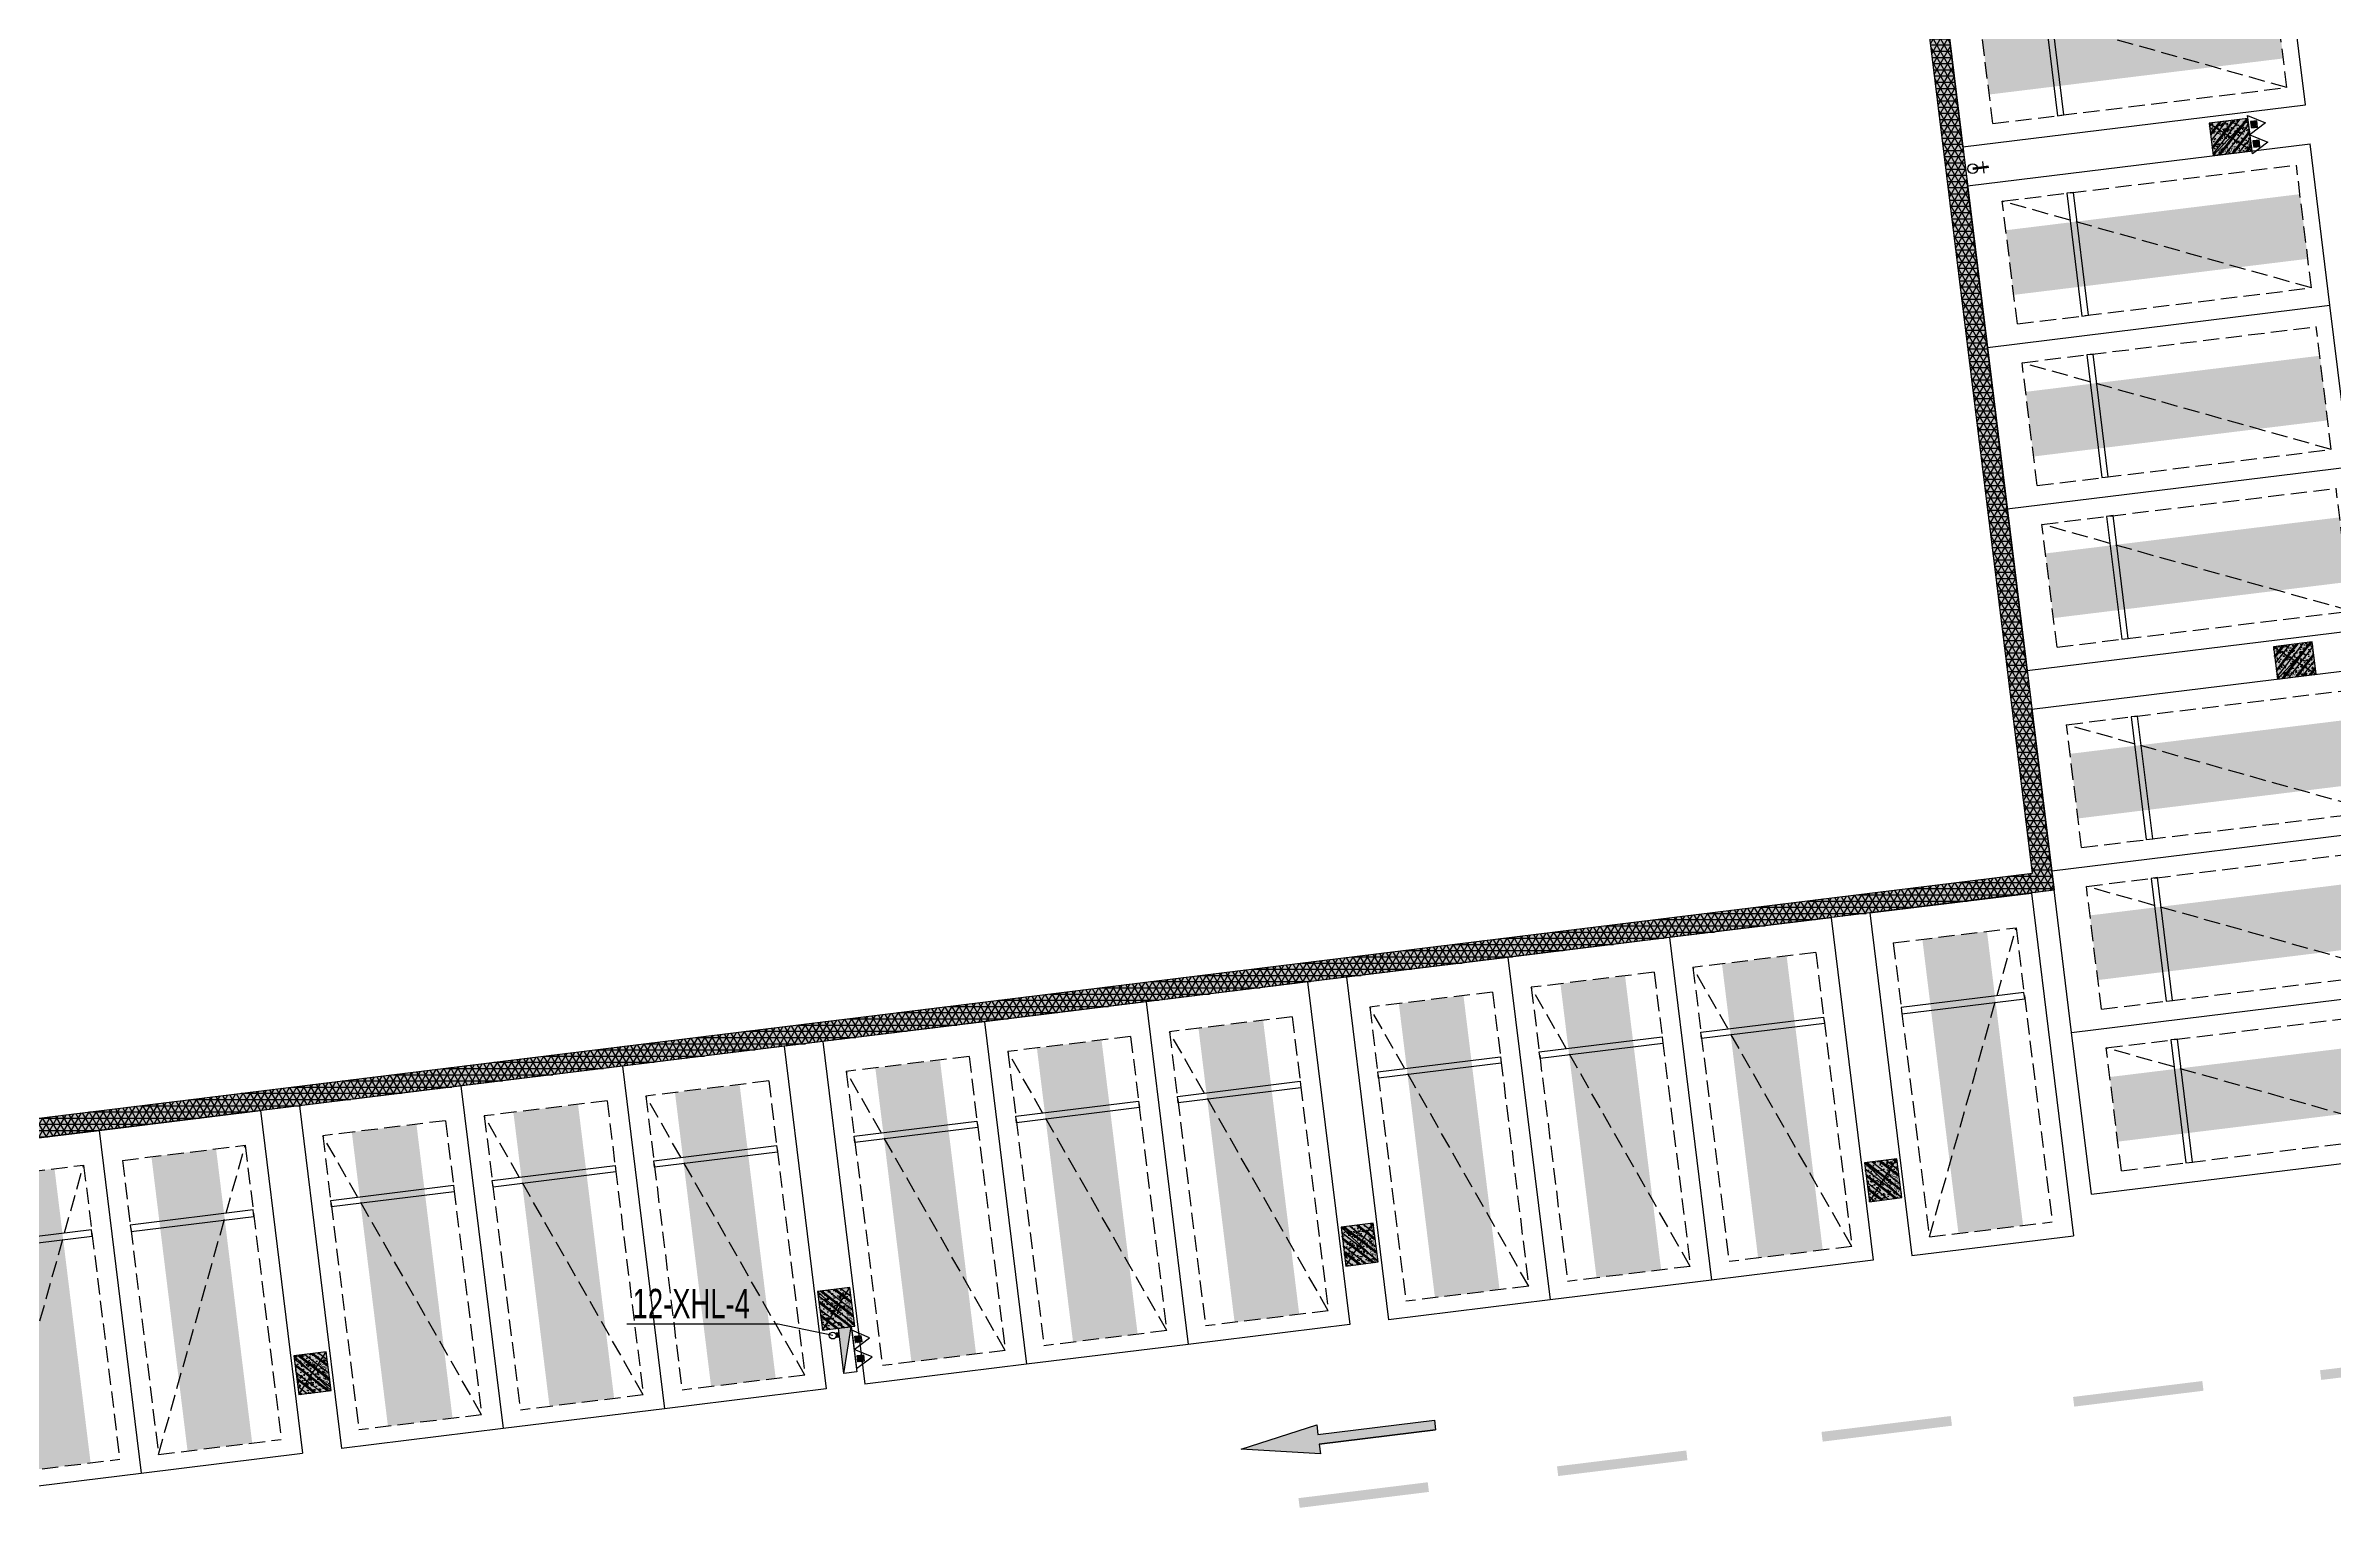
# Model space of a CAD drawing. Extents: x -1338203 to 1886333, y -783476 to 1038610.
# Drawn here: x 768735 to 803879, y -456744 to -434257 of the extents above; entities that cross this region are included whole.
import ezdxf
from ezdxf.enums import TextEntityAlignment as Align

# ---------------------------------------------------------------- set-up
doc = ezdxf.new("R2010")
doc.units = 0
doc.header["$LTSCALE"] = 1000
doc.header["$MEASUREMENT"] = 0
doc.linetypes.add('A-001-平面B2$0$__DASH', pattern=[0.35, 0.25, -0.1])
doc.linetypes.add('S', pattern=[0.82, 0.35, -0.06, 0, -0.06, 0.35])
for name, color, linetype in [('0P-PIPE-RW', 122, 'Continuous'), ('A-001-车位参照B2$0$A-001-车位参照B2$0$0A-P-PKNG-CAR(A)', 43, 'Continuous'), ('p-a-regular', 5, 'Continuous'), ('S', 3, 'S'), ('S001南区墙柱$0$0S-CW-HATCH', 251, 'Continuous'), ('S001南区墙柱$0$0S-CW-HATCH-UP', 251, 'Continuous'), ('S001南区墙柱$0$0S-F-WALL-HATCH', 251, 'Continuous'), ('S001南区墙柱$0$0S-F-WALL-HATCH-UP', 251, 'Continuous'), ('S001南区墙柱$0$0S-F-WALL-LINE', 202, 'Continuous'), ('S001南区墙柱$0$S001-墙柱B1_1$0$0S-CC-LINE', 52, 'Continuous'), ('S001南区墙柱$0$S001-墙柱B1_1$0$0S-CW-HATCH-UP', 251, 'Continuous'), ('中心线', 42, 'Continuous'), ('地面指向箭头', 7, 'Continuous'), ('负二层消火栓$0$负二层消火栓$0$0P-ACC-FH', 7, 'Continuous'), ('负二层消火栓$0$负二层消火栓$0$0P-DIM-FH', 3, 'Continuous'), ('负二层消火栓$0$负二层消火栓$0$0P-PIPE-FH', 1, 'Continuous'), ('负二层消火栓$0$负二层消火栓$0$0P-VPIPE-FH', 1, 'Continuous'), ('负二层消火栓$0$负二层消火栓$1$0P-EQUIP-FH', 7, 'Continuous')]:
    doc.layers.add(name, color=color, linetype=linetype)
doc.layers.add('S001南区墙柱$0$S001-墙柱B1_1$0$0S-A-TIPS', color=10, linetype='Continuous', plot=False)
doc.styles.add('S001南区墙柱$0$S001-墙柱B1_1$0$AAD-S', font='aad-s.shx', dxfattribs={"width": 0.7, "bigfont": 'aad-hztxt.shx'})
doc.styles.add('负二层消火栓$0$负二层消火栓$0$AAD-S', font='aad-s.shx', dxfattribs={"width": 0.7, "bigfont": 'aad-hztxt.shx'})

# ---------------------------------------------------------------- blocks, each defined once
blk = doc.blocks.new('负二层消火栓$0$负二层消火栓$1$$TwtSys$00000546')
h = blk.add_hatch()
h.set_pattern_fill('ANSI31', color=256, scale=200, style=0)
h.set_pattern_definition([(45, (-38543.802, -6670.83), (-17.67767, 17.67767), [])])
h.paths.add_polyline_path([(-65, 174), (65, 174), (65, 44), (-65, 44)])
for points in [[(0, 344), (-198, 0), (198, 0)], [(-65, 174), (65, 174), (65, 44), (-65, 44)]]:
    blk.add_lwpolyline(points, close=True)
blk = doc.blocks.new('负二层消火栓$0$负二层消火栓$0$$TwtSys$00000434')
for p, q in [((-0.5, 0.5), (-0.5, -0.5)), ((-0.5, -0.5), (0.5, 0.5)), ((0.5, 0.5), (-0.5, 0.5)), ((0.5, -0.5), (0.5, 0.5)), ((-0.5, -0.5), (0.5, -0.5))]:
    blk.add_line(p, q)
blk.add_solid([(0.5, -0.5), (0.5, 0.5), (-0.5, -0.5)])
blk = doc.blocks.new('负二层消火栓')
at = {"layer": '负二层消火栓$0$负二层消火栓$0$0P-DIM-FH'}
for p, q in [((13619, -290274, -3000), (11291, -290274, -3000)), ((14455, -290451, -3000), (13619, -290274, -3000))]:
    blk.add_line(p, q, dxfattribs=at)
at = {"layer": '负二层消火栓$0$负二层消火栓$0$0P-PIPE-FH', "linetype": 'Continuous', "const_width": 82.5, "elevation": -3000}
blk.add_lwpolyline([(14507, -290445), (14554, -290439)], dxfattribs=at)
at = {"layer": '负二层消火栓$0$负二层消火栓$0$0P-VPIPE-FH', "linetype": 'Continuous'}
blk.add_circle((14455, -290451, -3000), 52.5, dxfattribs=at)
at = {"layer": '负二层消火栓$0$负二层消火栓$0$0P-ACC-FH', "xscale": 700.0000000000001, "yscale": -200, "zscale": 700.0000000000001, "rotation": 97.01563105423728}
blk.add_blockref('负二层消火栓$0$负二层消火栓$0$$TwtSys$00000434', (14684, -290675, -3000), dxfattribs=at)
at = {"layer": '负二层消火栓$0$负二层消火栓$1$0P-EQUIP-FH'}
for p, xscale, yscale, zscale, rotation in [((36202, -271863), -0.75, 0.7500000000000001, 0.75, 276.9999964001219), ((36238, -272159), -0.75, 0.7500000000000001, 0.75, 276.9999964001219), ((14765, -290515, -2200), 0.7499999999999999, 0.7499999999999999, 0.7499999999999999, 277.0156310542373), ((14802, -290811, -2200), 0.7499999999999999, 0.7499999999999999, 0.7499999999999999, 277.0156310542373)]:
    blk.add_blockref('负二层消火栓$0$负二层消火栓$1$$TwtSys$00000546', p, dxfattribs=dict(at, xscale=xscale, yscale=yscale, zscale=zscale, rotation=rotation))
at = {"layer": '负二层消火栓$0$负二层消火栓$0$0P-DIM-FH', "color": 7, "style": '负二层消火栓$0$负二层消火栓$0$AAD-S', "width": 0.7}
blk.add_text('12-XHL-4', height=450, dxfattribs=at).set_placement((11381, -290184, -3000))
blk = doc.blocks.new('S001南区墙柱$0$AAD_BLOCK_20230215093950878')
at = {"layer": 'S001南区墙柱$0$0S-CW-HATCH'}
h = blk.add_hatch(color=256, dxfattribs=at)
h.dxf.hatch_style = 1
h.paths.add_polyline_path([(-300, -250), (300, -250), (300, 250), (-300, 250)])
at = {"layer": 'S001南区墙柱$0$0S-CW-HATCH-UP'}
h = blk.add_hatch(dxfattribs=at)
h.set_pattern_fill('钢筋混凝土', color=256, scale=30, pattern_type=2)
h.set_pattern_definition([(45, (-42203.53, -84001.15), (-106.06602, 106.06602), []), (50, (-42203.53, -84001.15), (215.17805, -18.82564), [22.5, -247.5]), (355, (-42203.53, -84001.15), (-41.6254, 225.65764), [18, -198]), (100.4514, (-42185.6, -84002.72), (173.5528, 206.83186), [19.12206, -210.34263]), (46.1842, (-42203.53, -83941.15), (320.1723, -49.6557), [33.75, -371.25]), (96.6356, (-42176.85, -83945.3), (280.3988, 292.2354), [28.6831, -315.5139]), (351.1842, (-42203.53, -83941.15), (280.3986, 292.2356), [27, -297]), (21, (-42173.53, -83956.15), (179.0721, -120.78567), [22.5, -247.5]), (326, (-42173.53, -83956.15), (72.9946, 217.545), [18, -198]), (71.4514, (-42158.6, -83966.21), (252.0668, 96.75915), [19.12206, -210.34263]), (37.5, (-42203.53, -84001.15), (3.647957, 99.868156), [1.5, -195.6, 1.5, -201, 1.5, -198.75]), (7.5, (-42203.53, -84001.15), (78.92086, 118.32351), [1.5, -114.6, 1.5, -191.1, 1.5, -75.75]), (327.5, (-42270.43, -84001.15), (160.14673, -6.76646), [1.5, -75, 1.5, -234, 1.5, -310.5]), (317.5, (-42300.43, -84001.15), (174.95585, 30.0315), [1.5, -97.5, 1.5, -155.4, 1.5, -220.5])])
h.paths.add_polyline_path([(-300, -250), (300, -250), (300, 250), (-300, 250)])
at = {"layer": 'S001南区墙柱$0$S001-墙柱B1_1$0$0S-CW-HATCH-UP', "transparency": 33554661}
h = blk.add_hatch(dxfattribs=at)
h.set_pattern_fill('钢筋混凝土', color=0, scale=30)
h.set_pattern_definition([(45, (48108.52, -15514.205), (-53.03301, 53.03301), []), (50, (48108.52, -15514.2), (215.17805, -18.82564), [22.5, -247.5]), (355, (48108.52, -15514.2), (-41.6254, 225.6576), [18, -198]), (100.4514, (48126.45, -15515.77), (173.5528, 206.8319), [19.1221, -210.3426]), (46.1842, (48108.52, -15454.2), (320.1723, -49.6557), [33.75, -371.25]), (96.6356, (48135.2, -15458.34), (280.3988, 292.2354), [28.683, -315.514]), (351.1842, (48108.52, -15454.2), (280.3986, 292.2356), [27, -297]), (21, (48138.52, -15469.2), (179.0721, -120.78567), [22.5, -247.5]), (326, (48138.52, -15469.2), (72.9946, 217.545), [18, -198]), (71.4514, (48153.44, -15479.27), (252.0668, 96.75915), [19.1221, -210.3426]), (37.5, (48108.52, -15514.205), (3.64796, 99.86816), [0, -195.6, 0, -201, 0, -198.75]), (7.5, (48108.52, -15514.2), (78.92086, 118.32351), [0, -114.6, 0, -191.1, 0, -75.75]), (327.5, (48041.62, -15514.205), (160.14673, -6.76646), [0, -75, 0, -234, 0, -310.5]), (317.5, (48011.62, -15514.2), (174.95585, 30.0315), [0, -97.5, 0, -155.4, 0, -220.5])])
h.paths.add_polyline_path([(-300, -250), (300, -250), (300, 250), (-300, 250)])
at = {"layer": 'S001南区墙柱$0$S001-墙柱B1_1$0$0S-A-TIPS'}
for p, q in [((-300, 250), (300, -250)), ((300, 250), (-300, -250))]:
    blk.add_line(p, q, dxfattribs=at)
at = {"layer": 'S001南区墙柱$0$S001-墙柱B1_1$0$0S-CC-LINE'}
blk.add_lwpolyline([(-300, -250), (300, -250), (300, 250), (-300, 250)], close=True, dxfattribs=at)
at = {"layer": 'S001南区墙柱$0$S001-墙柱B1_1$0$0S-A-TIPS', "style": 'S001南区墙柱$0$S001-墙柱B1_1$0$AAD-S', "width": 0.7}
blk.add_text('500x600', height=75, dxfattribs=at).set_placement((-45, -187), align=Align.MIDDLE_CENTER)
blk = doc.blocks.new('S001南区墙柱')
at = {"layer": 'S001南区墙柱$0$0S-F-WALL-HATCH'}
h = blk.add_hatch(color=256, dxfattribs=at)
h.dxf.hatch_style = 1
h.paths.add_polyline_path([(30304, 68261), (31072, 68261), (36324, 25487), (335, 21067), (1996, 7539), (1698, 7502), (0, 21328), (35990, 25748), (30805, 67961), (30304, 67961)])
at = {"layer": 'S001南区墙柱$0$0S-F-WALL-HATCH-UP'}
h = blk.add_hatch(dxfattribs=at)
h.set_pattern_fill('NET3', color=256, scale=30)
h.set_pattern_definition([(0, (0, 0), (0, 95.25), []), (60, (0, 0), (-82.48892, 47.625), []), (120, (0, 0), (-82.48892, -47.625), [])])
h.paths.add_polyline_path([(30304, 68261), (31072, 68261), (36324, 25487), (335, 21067), (1996, 7539), (1698, 7502), (0, 21328), (35990, 25748), (30805, 67961), (30304, 67961)])
at = {"layer": 'S001南区墙柱$0$0S-F-WALL-LINE', "elevation": 3370}
blk.add_lwpolyline([(30304, 68261), (31072, 68261), (36324, 25487), (335, 21067), (1996, 7539), (1698, 7502), (0, 21328), (35990, 25748), (30805, 67961), (30304, 67961)], close=True, dxfattribs=at)
for p, rotation in [((39034, 37055, 3370), 7.166417273599052), ((40021, 29015, 3370), 7.166417273599052), ((33698, 21034, 3370), 97.16641727359904), ((25658, 20047, 3370), 97.16641727359904), ((17619, 19060, 3370), 97.16641727359904), ((9579, 18072, 3370), 97.16641727359904)]:
    blk.add_blockref('S001南区墙柱$0$AAD_BLOCK_20230215093950878', p, dxfattribs=dict(rotation=rotation))
blk = doc.blocks.new('S001地下二墙柱')
blk.add_blockref('S001南区墙柱', (-3112, -309101, -3370))
blk = doc.blocks.new('SZ')
at = {"layer": 'S'}
blk.add_line((-60, -112), (60, -112), dxfattribs=at)
at = {"layer": 'S', "const_width": 25}
blk.add_lwpolyline([(0, 0), (0, -166)], dxfattribs=at)
blk = doc.blocks.new('A$Ca805bf96')
at = {"layer": '0P-PIPE-RW', "linetype": 'Continuous'}
blk.add_circle((31962, -272534), 75, dxfattribs=at)
blk.add_circle((31962, -272534), 75, dxfattribs=at)
at = {"layer": '0P-PIPE-RW', "linetype": 'Continuous', "xscale": 1.49999962747097, "yscale": 1.49999962747097, "zscale": 1.49999962747097, "rotation": 97.16641727357246}
blk.add_blockref('SZ', (31962, -272534, 65050), dxfattribs=at)
blk = doc.blocks.new('2-13')
blk.add_blockref('A$Ca805bf96', (766365, -163611))
blk = doc.blocks.new('直行')
at = {"layer": '地面指向箭头'}
blk.add_hatch(color=251, dxfattribs=at).paths.add_polyline_path([(-29241, 4059962), (-29466, 4058762), (-29316, 4058762), (-29316, 4056961), (-29166, 4056961), (-29166, 4058762), (-29016, 4058762)])
at = {"layer": '地面指向箭头', "color": 251}
blk.add_lwpolyline([(-29316, 4058762), (-29316, 4056961), (-29316, 4058762), (-29316, 4058762), (-29466, 4058762), (-29241, 4059962), (-29016, 4058762), (-29166, 4058762), (-29166, 4056961), (-29316, 4056961), (-29316, 4056961)], dxfattribs=at)
blk = doc.blocks.new('A$C3d42903c')
at = {"layer": '中心线', "color": 251, "const_width": 150}
for points in [[(391024, 74570), (393009, 74813)], [(387231, 74160), (389216, 74404)], [(383368, 73623), (385353, 73867)], [(379306, 73094), (381291, 73338)], [(375336, 72606), (377321, 72850)]]:
    blk.add_lwpolyline(points, dxfattribs=at)
at = {"layer": '地面指向箭头', "color": 251, "rotation": 97.09216386480834}
blk.add_blockref('直行', (4399733, 603717), dxfattribs=at)
blk = doc.blocks.new('A-001-车位参照B2$0$A-001-车位参照B2$0$ddd')
for p, q in [((0, 2500), (5300, 2500)), ((0, 2500), (0, 0)), ((5300, 2500), (5300, 0)), ((0, 0), (5300, 0))]:
    blk.add_line(p, q)
at = {"linetype": 'A-001-平面B2$0$__DASH'}
for p, q in [((500, 2200), (500, 300)), ((500, 2200), (5050, 2200)), ((5050, 2200), (5050, 300)), ((500, 300), (5050, 300))]:
    blk.add_line(p, q, dxfattribs=at)
blk.add_lwpolyline([(5050, 2200), (500, 300)], dxfattribs=at)
blk.add_lwpolyline([(1500, 300), (1500, 2200), (1600, 2200), (1600, 300)], close=True)
at = {"layer": 'p-a-regular', "ltscale": 0.002, "const_width": 1000}
blk.add_lwpolyline([(5050, 1250), (500, 1250)], dxfattribs=at)

msp = doc.modelspace()

# ---------------------------------------------------------------- block references
at = {"ltscale": 0.002}
for name, p in [('S001地下二墙柱', (766365.4, -163610.9)), ('负二层消火栓', (766365.4, -163610.9)), ('A$C3d42903c', (412646.2, -529238.7))]:
    msp.add_blockref(name, p, dxfattribs=at)
msp.add_blockref('2-13', (0, 0))
at = {"layer": 'A-001-车位参照B2$0$A-001-车位参照B2$0$0A-P-PKNG-CAR(A)', "linetype": 'Continuous', "xscale": -1}
for p, rotation in [((797871.5, -433329.4), 186.9986827459769), ((798248.4, -436406), 186.9986827459769), ((798553.1, -438887.4), 186.9986827459769), ((798857.8, -441368.7), 186.9986827459769), ((799235.7, -444445.6), 186.9986827459769), ((799540.4, -446927), 186.9986827459769), ((799229.6, -447267.4), 96.99868274799532), ((799845.2, -449408.3), 186.9986827459769), ((772033.9, -450607.3), 96.99868274798547), ((769552.6, -450912), 96.99868274798547)]:
    msp.add_blockref('A-001-车位参照B2$0$A-001-车位参照B2$0$ddd', p, dxfattribs=dict(at, rotation=rotation))
at = {"layer": 'A-001-车位参照B2$0$A-001-车位参照B2$0$0A-P-PKNG-CAR(A)', "linetype": 'Continuous', "rotation": 277.0041298093126}
for p in [(793671.4, -447950), (791190.1, -448254.8), (788708.7, -448559.5), (785631.8, -448937.4), (783150.5, -449242.1), (780669.1, -449546.8), (777592.2, -449924.7), (775110.9, -450229.4), (772629.5, -450534.2)]:
    msp.add_blockref('A-001-车位参照B2$0$A-001-车位参照B2$0$ddd', p, dxfattribs=at)

doc.saveas('drawing.dxf')
